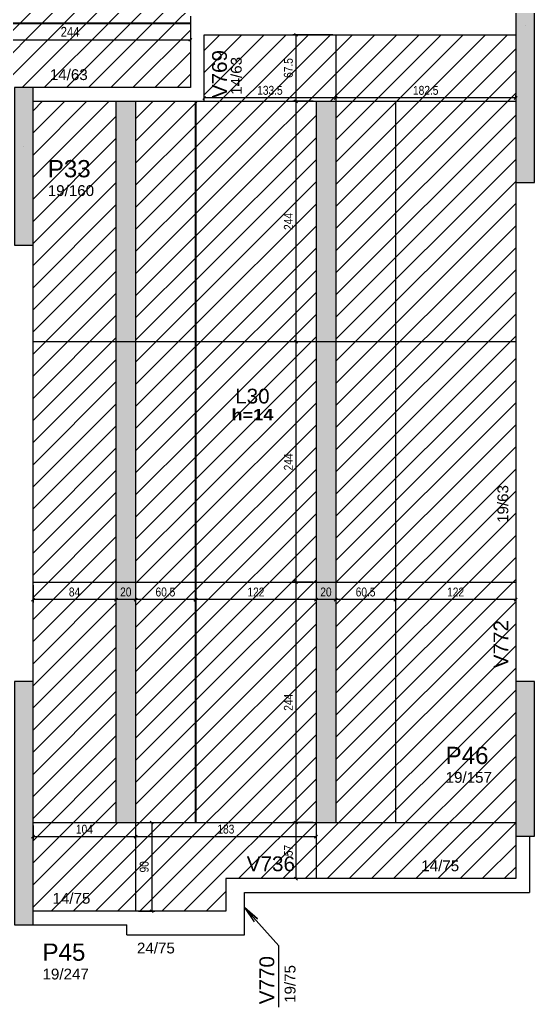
# Model space of a CAD drawing. Extents: x 4150 to 8661, y -614 to 3008.
# Drawn here: x 6221 to 6740, y 408 to 1410 of the extents above; entities that cross this region are included whole.
import ezdxf

# ---------------------------------------------------------------- set-up
doc = ezdxf.new("R2010")
doc.units = 0
doc.header["$PDMODE"] = 34
for name, color, linetype in [('COTA', 241, 'Continuous'), ('MTH-COTAS7', 31, 'Continuous'), ('MTH-DIM-PILAR', 3, 'Continuous'), ('MTH-DIM-VIGA', 3, 'Continuous'), ('MTH-FACE-VIGA', 7, 'Continuous'), ('MTH-PILAR-SEGUE', 5, 'Continuous'), ('MTH-SOMBRA25', 253, 'Continuous'), ('MTH-TIT1-PILAR', 5, 'Continuous'), ('MTH-TIT1-VIGA', 5, 'Continuous'), ('MTH-TXT-NEGRITO', 5, 'Continuous'), ('Painéis', 200, 'Continuous')]:
    doc.layers.add(name, color=color, linetype=linetype)
doc.layers.add('Hachura', color=251, linetype='Continuous', lineweight=9)
doc.styles.add('COTA TECNICA', font='techl___.ttf', dxfattribs={"height": 10})
doc.styles.add('COTA TECNICA-50', font='techl___.ttf', dxfattribs={"height": 9})
doc.styles.add('TQS_ARIAL', font='arial.ttf')
doc.styles.add('TQS_ARIAL_BLACK', font='ariblk.ttf')
doc.dimstyles.new('COTA PAINEL-50', dxfattribs={"dimtxt": 9, "dimasz": 3, "dimexe": 3, "dimexo": 3, "dimgap": 3, "dimtad": 1, "dimdec": 1, "dimzin": 12, "dimdsep": 46, "dimtxsty": 'COTA TECNICA-50', "dimblk1": 'OBLIQUE', "dimblk2": 'OBLIQUE', "dimsah": 1, "dimcen": 0.9, "dimclrd": 4, "dimclre": 4, "dimclrt": 240, "dimadec": 1, "dimazin": 3, "dimtfac": 1, "dimtdec": 1, "dimtmove": 0, "dimatfit": 3, "dimfxl": 1, "dimtolj": 1, "dimtzin": 12, "dimarcsym": 0})
doc.dimstyles.new('PAINEL', dxfattribs={"dimtxt": 10, "dimasz": 3, "dimexe": 3, "dimexo": 3, "dimgap": 3, "dimtad": 1, "dimdec": 1, "dimzin": 12, "dimdsep": 46, "dimtxsty": 'COTA TECNICA', "dimblk1": 'OBLIQUE', "dimblk2": 'OBLIQUE', "dimsah": 1, "dimcen": 0.9, "dimclrd": 4, "dimclre": 4, "dimclrt": 240, "dimadec": 1, "dimazin": 3, "dimtfac": 1, "dimtdec": 1, "dimtmove": 0, "dimatfit": 3, "dimfxl": 1, "dimtolj": 1, "dimtzin": 12, "dimarcsym": 0})

# ---------------------------------------------------------------- blocks, each defined once
blk = doc.blocks.new('_Oblique')
at = {"color": 0, "linetype": 'ByBlock', "lineweight": -2}
blk.add_line((-0.5, -0.5), (0.5, 0.5), dxfattribs=at)
blk = doc.blocks.new('*D1608')
at = {"layer": 'COTA', "color": 4, "lineweight": -2, "transparency": 16777216}
for p, q in [((6150.1, 1389.9), (6394.1, 1389.9)), ((6394.1, 1392), (6394.1, 1386.9))]:
    blk.add_line(p, q, dxfattribs=at)
at = {"layer": 'Defpoints', "color": 0, "transparency": 16777216}
for p in [(6394.1, 1395), (6150.1, 1389.9), (6394.1, 1389.9)]:
    blk.add_point(p, dxfattribs=at)
at = {"layer": 'COTA', "color": 4, "lineweight": -2, "transparency": 16777216, "xscale": 3, "yscale": 3, "zscale": 3, "rotation": 180}
blk.add_blockref('_Oblique', (6150.1, 1389.9), dxfattribs=at)
at = {"layer": 'COTA', "color": 4, "lineweight": -2, "transparency": 16777216, "xscale": 3, "yscale": 3, "zscale": 3}
blk.add_blockref('_Oblique', (6394.1, 1389.9), dxfattribs=at)
at = {"layer": 'COTA', "color": 240, "transparency": 16777216, "insert": (6272.1, 1398), "char_height": 10, "attachment_point": 5, "style": 'COTA TECNICA'}
blk.add_mtext('\\A1;244', dxfattribs=at)
blk = doc.blocks.new('*D1650')
at = {"layer": 'COTA', "color": 4, "lineweight": -2, "transparency": 16777216}
for p, q in [((6602.1, 836.5), (6602.1, 818.8)), ((6724.1, 836.5), (6724.1, 818.8)), ((6724.1, 821.8), (6602.1, 821.8))]:
    blk.add_line(p, q, dxfattribs=at)
at = {"layer": 'Defpoints', "color": 0, "transparency": 16777216}
for p in [(6602.1, 839.5), (6724.1, 839.5), (6602.1, 821.8)]:
    blk.add_point(p, dxfattribs=at)
at = {"layer": 'COTA', "color": 4, "lineweight": -2, "transparency": 16777216, "xscale": 3, "yscale": 3, "zscale": 3, "rotation": 180}
blk.add_blockref('_Oblique', (6602.1, 821.8), dxfattribs=at)
at = {"layer": 'COTA', "color": 4, "lineweight": -2, "transparency": 16777216, "xscale": 3, "yscale": 3, "zscale": 3}
blk.add_blockref('_Oblique', (6724.1, 821.8), dxfattribs=at)
at = {"layer": 'COTA', "color": 240, "transparency": 16777216, "insert": (6663.1, 829.4), "char_height": 9, "attachment_point": 5, "style": 'COTA TECNICA-50'}
blk.add_mtext('\\A1;122', dxfattribs=at)
blk = doc.blocks.new('*D1651')
at = {"layer": 'COTA', "color": 4, "lineweight": -2, "transparency": 16777216}
for p, q in [((6541.6, 836.5), (6541.6, 818.8)), ((6602.1, 836.5), (6602.1, 818.8)), ((6602.1, 821.8), (6541.6, 821.8))]:
    blk.add_line(p, q, dxfattribs=at)
at = {"layer": 'Defpoints', "color": 0, "transparency": 16777216}
for p in [(6541.6, 839.5), (6602.1, 839.5), (6541.6, 821.8)]:
    blk.add_point(p, dxfattribs=at)
at = {"layer": 'COTA', "color": 4, "lineweight": -2, "transparency": 16777216, "xscale": 3, "yscale": 3, "zscale": 3, "rotation": 180}
blk.add_blockref('_Oblique', (6541.6, 821.8), dxfattribs=at)
at = {"layer": 'COTA', "color": 4, "lineweight": -2, "transparency": 16777216, "xscale": 3, "yscale": 3, "zscale": 3}
blk.add_blockref('_Oblique', (6602.1, 821.8), dxfattribs=at)
at = {"layer": 'COTA', "color": 240, "transparency": 16777216, "insert": (6571.8, 829.4), "char_height": 9, "attachment_point": 5, "style": 'COTA TECNICA-50'}
blk.add_mtext('\\A1;60.5', dxfattribs=at)
blk = doc.blocks.new('*D1652')
at = {"layer": 'COTA', "color": 4, "lineweight": -2, "transparency": 16777216}
for p, q in [((6521.6, 836.5), (6521.6, 818.8)), ((6541.6, 836.5), (6541.6, 818.8)), ((6541.6, 821.8), (6521.6, 821.8))]:
    blk.add_line(p, q, dxfattribs=at)
at = {"layer": 'Defpoints', "color": 0, "transparency": 16777216}
for p in [(6521.6, 839.5), (6541.6, 839.5), (6521.6, 821.8)]:
    blk.add_point(p, dxfattribs=at)
at = {"layer": 'COTA', "color": 4, "lineweight": -2, "transparency": 16777216, "xscale": 3, "yscale": 3, "zscale": 3, "rotation": 180}
blk.add_blockref('_Oblique', (6521.6, 821.8), dxfattribs=at)
at = {"layer": 'COTA', "color": 4, "lineweight": -2, "transparency": 16777216, "xscale": 3, "yscale": 3, "zscale": 3}
blk.add_blockref('_Oblique', (6541.6, 821.8), dxfattribs=at)
at = {"layer": 'COTA', "color": 240, "transparency": 16777216, "insert": (6531.6, 829.4), "char_height": 9, "attachment_point": 5, "style": 'COTA TECNICA-50'}
blk.add_mtext('\\A1;20', dxfattribs=at)
blk = doc.blocks.new('*D1653')
at = {"layer": 'COTA', "color": 4, "lineweight": -2, "transparency": 16777216}
for p, q in [((6399.6, 836.5), (6399.6, 818.8)), ((6521.6, 836.5), (6521.6, 818.8)), ((6521.6, 821.8), (6399.6, 821.8))]:
    blk.add_line(p, q, dxfattribs=at)
at = {"layer": 'Defpoints', "color": 0, "transparency": 16777216}
for p in [(6399.6, 839.5), (6521.6, 839.5), (6399.6, 821.8)]:
    blk.add_point(p, dxfattribs=at)
at = {"layer": 'COTA', "color": 4, "lineweight": -2, "transparency": 16777216, "xscale": 3, "yscale": 3, "zscale": 3, "rotation": 180}
blk.add_blockref('_Oblique', (6399.6, 821.8), dxfattribs=at)
at = {"layer": 'COTA', "color": 4, "lineweight": -2, "transparency": 16777216, "xscale": 3, "yscale": 3, "zscale": 3}
blk.add_blockref('_Oblique', (6521.6, 821.8), dxfattribs=at)
at = {"layer": 'COTA', "color": 240, "transparency": 16777216, "insert": (6460.6, 829.4), "char_height": 9, "attachment_point": 5, "style": 'COTA TECNICA-50'}
blk.add_mtext('\\A1;122', dxfattribs=at)
blk = doc.blocks.new('*D1654')
at = {"layer": 'COTA', "color": 4, "lineweight": -2, "transparency": 16777216}
for p, q in [((6338.6, 836.5), (6338.6, 818.8)), ((6399.1, 836.5), (6399.1, 818.8)), ((6399.1, 821.8), (6338.6, 821.8))]:
    blk.add_line(p, q, dxfattribs=at)
at = {"layer": 'Defpoints', "color": 0, "transparency": 16777216}
for p in [(6338.6, 839.5), (6399.1, 839.5), (6338.6, 821.8)]:
    blk.add_point(p, dxfattribs=at)
at = {"layer": 'COTA', "color": 4, "lineweight": -2, "transparency": 16777216, "xscale": 3, "yscale": 3, "zscale": 3, "rotation": 180}
blk.add_blockref('_Oblique', (6338.6, 821.8), dxfattribs=at)
at = {"layer": 'COTA', "color": 4, "lineweight": -2, "transparency": 16777216, "xscale": 3, "yscale": 3, "zscale": 3}
blk.add_blockref('_Oblique', (6399.1, 821.8), dxfattribs=at)
at = {"layer": 'COTA', "color": 240, "transparency": 16777216, "insert": (6368.8, 829.4), "char_height": 9, "attachment_point": 5, "style": 'COTA TECNICA-50'}
blk.add_mtext('\\A1;60.5', dxfattribs=at)
blk = doc.blocks.new('*D1655')
at = {"layer": 'COTA', "color": 4, "lineweight": -2, "transparency": 16777216}
for p, q in [((6234.6, 836.5), (6234.6, 818.8)), ((6318.6, 836.5), (6318.6, 818.8)), ((6318.6, 821.8), (6234.6, 821.8))]:
    blk.add_line(p, q, dxfattribs=at)
at = {"layer": 'Defpoints', "color": 0, "transparency": 16777216}
for p in [(6234.6, 839.5), (6318.6, 839.5), (6234.6, 821.8)]:
    blk.add_point(p, dxfattribs=at)
at = {"layer": 'COTA', "color": 4, "lineweight": -2, "transparency": 16777216, "xscale": 3, "yscale": 3, "zscale": 3, "rotation": 180}
blk.add_blockref('_Oblique', (6234.6, 821.8), dxfattribs=at)
at = {"layer": 'COTA', "color": 4, "lineweight": -2, "transparency": 16777216, "xscale": 3, "yscale": 3, "zscale": 3}
blk.add_blockref('_Oblique', (6318.6, 821.8), dxfattribs=at)
at = {"layer": 'COTA', "color": 240, "transparency": 16777216, "insert": (6276.6, 829.4), "char_height": 9, "attachment_point": 5, "style": 'COTA TECNICA-50'}
blk.add_mtext('\\A1;84', dxfattribs=at)
blk = doc.blocks.new('*D1656')
at = {"layer": 'COTA', "color": 4, "lineweight": -2, "transparency": 16777216}
for p, q in [((6538.6, 1395), (6498.1, 1395)), ((6501.1, 1395), (6501.1, 1327.5)), ((6518.6, 1327.5), (6498.1, 1327.5))]:
    blk.add_line(p, q, dxfattribs=at)
at = {"layer": 'Defpoints', "color": 0, "transparency": 16777216}
for p in [(6541.6, 1395), (6501.1, 1327.5), (6521.6, 1327.5)]:
    blk.add_point(p, dxfattribs=at)
at = {"layer": 'COTA', "color": 4, "lineweight": -2, "transparency": 16777216, "xscale": 3, "yscale": 3, "zscale": 3}
for p, rotation in [((6501.1, 1395), 90), ((6501.1, 1327.5), 270)]:
    blk.add_blockref('_Oblique', p, dxfattribs=dict(at, rotation=rotation))
at = {"layer": 'COTA', "color": 240, "transparency": 16777216, "insert": (6493.5, 1361.3), "char_height": 9, "attachment_point": 5, "rotation": 90, "style": 'COTA TECNICA-50'}
blk.add_mtext('\\A1;67.5', dxfattribs=at)
blk = doc.blocks.new('*D1657')
at = {"layer": 'COTA', "color": 4, "lineweight": -2, "transparency": 16777216}
for p, q in [((6518.6, 1327.5), (6498.1, 1327.5)), ((6501.1, 1327.5), (6501.1, 1083.5)), ((6502, 1083.5), (6498.1, 1083.5))]:
    blk.add_line(p, q, dxfattribs=at)
at = {"layer": 'Defpoints', "color": 0, "transparency": 16777216}
for p in [(6521.6, 1327.5), (6501.1, 1083.5), (6505, 1083.5)]:
    blk.add_point(p, dxfattribs=at)
at = {"layer": 'COTA', "color": 4, "lineweight": -2, "transparency": 16777216, "xscale": 3, "yscale": 3, "zscale": 3}
for p, rotation in [((6501.1, 1327.5), 90), ((6501.1, 1083.5), 270)]:
    blk.add_blockref('_Oblique', p, dxfattribs=dict(at, rotation=rotation))
at = {"layer": 'COTA', "color": 240, "transparency": 16777216, "insert": (6493.5, 1205.5), "char_height": 9, "attachment_point": 5, "rotation": 90, "style": 'COTA TECNICA-50'}
blk.add_mtext('\\A1;244', dxfattribs=at)
blk = doc.blocks.new('*D1658')
at = {"layer": 'COTA', "color": 4, "lineweight": -2, "transparency": 16777216}
for p, q in [((6518.6, 839.5), (6498.1, 839.5)), ((6501.1, 839.5), (6501.1, 595.5)), ((6518.6, 595.5), (6498.1, 595.5))]:
    blk.add_line(p, q, dxfattribs=at)
at = {"layer": 'Defpoints', "color": 0, "transparency": 16777216}
for p in [(6521.6, 839.5), (6501.1, 595.5), (6521.6, 595.5)]:
    blk.add_point(p, dxfattribs=at)
at = {"layer": 'COTA', "color": 4, "lineweight": -2, "transparency": 16777216, "xscale": 3, "yscale": 3, "zscale": 3}
for p, rotation in [((6501.1, 839.5), 90), ((6501.1, 595.5), 270)]:
    blk.add_blockref('_Oblique', p, dxfattribs=dict(at, rotation=rotation))
at = {"layer": 'COTA', "color": 240, "transparency": 16777216, "insert": (6493.5, 717.5), "char_height": 9, "attachment_point": 5, "rotation": 90, "style": 'COTA TECNICA-50'}
blk.add_mtext('\\A1;244', dxfattribs=at)
blk = doc.blocks.new('*D1659')
at = {"layer": 'COTA', "color": 4, "lineweight": -2, "transparency": 16777216}
for p, q in [((6518.6, 595.5), (6498.1, 595.5)), ((6501.1, 595.5), (6501.1, 538.5)), ((6518.6, 538.5), (6498.1, 538.5))]:
    blk.add_line(p, q, dxfattribs=at)
at = {"layer": 'Defpoints', "color": 0, "transparency": 16777216}
for p in [(6521.6, 595.5), (6501.1, 538.5), (6521.6, 538.5)]:
    blk.add_point(p, dxfattribs=at)
at = {"layer": 'COTA', "color": 4, "lineweight": -2, "transparency": 16777216, "xscale": 3, "yscale": 3, "zscale": 3}
for p, rotation in [((6501.1, 595.5), 90), ((6501.1, 538.5), 270)]:
    blk.add_blockref('_Oblique', p, dxfattribs=dict(at, rotation=rotation))
at = {"layer": 'COTA', "color": 240, "transparency": 16777216, "insert": (6493.5, 567), "char_height": 9, "attachment_point": 5, "rotation": 90, "style": 'COTA TECNICA-50'}
blk.add_mtext('\\A1;57', dxfattribs=at)
blk = doc.blocks.new('*D1660')
at = {"layer": 'COTA', "color": 4, "lineweight": -2, "transparency": 16777216}
for p, q in [((6541.6, 1330.5), (6541.6, 1333.9)), ((6724.1, 1330.5), (6724.1, 1333.9)), ((6724.1, 1330.9), (6541.6, 1330.9))]:
    blk.add_line(p, q, dxfattribs=at)
at = {"layer": 'Defpoints', "color": 0, "transparency": 16777216}
for p in [(6541.6, 1330.9), (6541.6, 1327.5), (6724.1, 1327.5)]:
    blk.add_point(p, dxfattribs=at)
at = {"layer": 'COTA', "color": 4, "lineweight": -2, "transparency": 16777216, "xscale": 3, "yscale": 3, "zscale": 3, "rotation": 180}
blk.add_blockref('_Oblique', (6541.6, 1330.9), dxfattribs=at)
at = {"layer": 'COTA', "color": 4, "lineweight": -2, "transparency": 16777216, "xscale": 3, "yscale": 3, "zscale": 3}
blk.add_blockref('_Oblique', (6724.1, 1330.9), dxfattribs=at)
at = {"layer": 'COTA', "color": 240, "transparency": 16777216, "insert": (6632.8, 1338.6), "char_height": 9, "attachment_point": 5, "style": 'COTA TECNICA-50'}
blk.add_mtext('\\A1;182.5', dxfattribs=at)
blk = doc.blocks.new('*D1661')
at = {"layer": 'COTA', "color": 4, "lineweight": -2, "transparency": 16777216}
for p, q in [((6408.1, 1330.5), (6408.1, 1333.9)), ((6541.6, 1330.5), (6541.6, 1333.9)), ((6541.6, 1330.9), (6408.1, 1330.9))]:
    blk.add_line(p, q, dxfattribs=at)
at = {"layer": 'Defpoints', "color": 0, "transparency": 16777216}
for p in [(6408.1, 1330.9), (6408.1, 1327.5), (6541.6, 1327.5)]:
    blk.add_point(p, dxfattribs=at)
at = {"layer": 'COTA', "color": 4, "lineweight": -2, "transparency": 16777216, "xscale": 3, "yscale": 3, "zscale": 3, "rotation": 180}
blk.add_blockref('_Oblique', (6408.1, 1330.9), dxfattribs=at)
at = {"layer": 'COTA', "color": 4, "lineweight": -2, "transparency": 16777216, "xscale": 3, "yscale": 3, "zscale": 3}
blk.add_blockref('_Oblique', (6541.6, 1330.9), dxfattribs=at)
at = {"layer": 'COTA', "color": 240, "transparency": 16777216, "insert": (6474.8, 1338.6), "char_height": 9, "attachment_point": 5, "style": 'COTA TECNICA-50'}
blk.add_mtext('\\A1;133.5', dxfattribs=at)
blk = doc.blocks.new('*D1662')
at = {"layer": 'COTA', "color": 4, "lineweight": -2, "transparency": 16777216}
for p, q in [((6338.6, 592.5), (6338.6, 578)), ((6521.6, 592.5), (6521.6, 578)), ((6521.6, 581), (6338.6, 581))]:
    blk.add_line(p, q, dxfattribs=at)
at = {"layer": 'Defpoints', "color": 0, "transparency": 16777216}
for p in [(6338.6, 595.5), (6521.6, 595.5), (6338.6, 581)]:
    blk.add_point(p, dxfattribs=at)
at = {"layer": 'COTA', "color": 4, "lineweight": -2, "transparency": 16777216, "xscale": 3, "yscale": 3, "zscale": 3, "rotation": 180}
blk.add_blockref('_Oblique', (6338.6, 581), dxfattribs=at)
at = {"layer": 'COTA', "color": 4, "lineweight": -2, "transparency": 16777216, "xscale": 3, "yscale": 3, "zscale": 3}
blk.add_blockref('_Oblique', (6521.6, 581), dxfattribs=at)
at = {"layer": 'COTA', "color": 240, "transparency": 16777216, "insert": (6430.1, 588.7), "char_height": 9, "attachment_point": 5, "style": 'COTA TECNICA-50'}
blk.add_mtext('\\A1;183', dxfattribs=at)
blk = doc.blocks.new('*D1663')
at = {"layer": 'COTA', "color": 4, "lineweight": -2, "transparency": 16777216}
for p, q in [((6234.6, 592.5), (6234.6, 578)), ((6338.6, 592.5), (6338.6, 578)), ((6338.6, 581), (6234.6, 581))]:
    blk.add_line(p, q, dxfattribs=at)
at = {"layer": 'Defpoints', "color": 0, "transparency": 16777216}
for p in [(6234.6, 595.5), (6338.6, 595.5), (6234.6, 581)]:
    blk.add_point(p, dxfattribs=at)
at = {"layer": 'COTA', "color": 4, "lineweight": -2, "transparency": 16777216, "xscale": 3, "yscale": 3, "zscale": 3, "rotation": 180}
blk.add_blockref('_Oblique', (6234.6, 581), dxfattribs=at)
at = {"layer": 'COTA', "color": 4, "lineweight": -2, "transparency": 16777216, "xscale": 3, "yscale": 3, "zscale": 3}
blk.add_blockref('_Oblique', (6338.6, 581), dxfattribs=at)
at = {"layer": 'COTA', "color": 240, "transparency": 16777216, "insert": (6286.6, 588.6), "char_height": 9, "attachment_point": 5, "style": 'COTA TECNICA-50'}
blk.add_mtext('\\A1;104', dxfattribs=at)
blk = doc.blocks.new('*D1664')
at = {"layer": 'COTA', "color": 4, "lineweight": -2, "transparency": 16777216}
for p, q in [((6341.6, 595.5), (6357.9, 595.5)), ((6354.9, 595.5), (6354.9, 505.5)), ((6341.6, 505.5), (6357.9, 505.5))]:
    blk.add_line(p, q, dxfattribs=at)
at = {"layer": 'Defpoints', "color": 0, "transparency": 16777216}
for p in [(6338.6, 595.5), (6338.6, 505.5), (6354.9, 505.5)]:
    blk.add_point(p, dxfattribs=at)
at = {"layer": 'COTA', "color": 4, "lineweight": -2, "transparency": 16777216, "xscale": 3, "yscale": 3, "zscale": 3}
for p, rotation in [((6354.9, 595.5), 90), ((6354.9, 505.5), 270)]:
    blk.add_blockref('_Oblique', p, dxfattribs=dict(at, rotation=rotation))
at = {"layer": 'COTA', "color": 240, "transparency": 16777216, "insert": (6347.3, 550.5), "char_height": 9, "attachment_point": 5, "rotation": 90, "style": 'COTA TECNICA-50'}
blk.add_mtext('\\A1;90', dxfattribs=at)
blk = doc.blocks.new('*D1665')
at = {"layer": 'COTA', "color": 4, "lineweight": -2, "transparency": 16777216}
for p, q in [((6518.6, 1083.5), (6498.1, 1083.5)), ((6501.1, 1083.5), (6501.1, 839.5)), ((6518.6, 839.5), (6498.1, 839.5))]:
    blk.add_line(p, q, dxfattribs=at)
at = {"layer": 'Defpoints', "color": 0, "transparency": 16777216}
for p in [(6521.6, 1083.5), (6501.1, 839.5), (6521.6, 839.5)]:
    blk.add_point(p, dxfattribs=at)
at = {"layer": 'COTA', "color": 4, "lineweight": -2, "transparency": 16777216, "xscale": 3, "yscale": 3, "zscale": 3}
for p, rotation in [((6501.1, 1083.5), 90), ((6501.1, 839.5), 270)]:
    blk.add_blockref('_Oblique', p, dxfattribs=dict(at, rotation=rotation))
at = {"layer": 'COTA', "color": 240, "transparency": 16777216, "insert": (6493.5, 961.5), "char_height": 9, "attachment_point": 5, "rotation": 90, "style": 'COTA TECNICA-50'}
blk.add_mtext('\\A1;244', dxfattribs=at)
blk = doc.blocks.new('*D1666')
at = {"layer": 'COTA', "color": 4, "lineweight": -2, "transparency": 16777216}
for p, q in [((6318.6, 836.5), (6318.6, 818.8)), ((6338.6, 836.5), (6338.6, 818.8)), ((6338.6, 821.8), (6318.6, 821.8))]:
    blk.add_line(p, q, dxfattribs=at)
at = {"layer": 'Defpoints', "color": 0, "transparency": 16777216}
for p in [(6318.6, 839.5), (6338.6, 839.5), (6318.6, 821.8)]:
    blk.add_point(p, dxfattribs=at)
at = {"layer": 'COTA', "color": 4, "lineweight": -2, "transparency": 16777216, "xscale": 3, "yscale": 3, "zscale": 3, "rotation": 180}
blk.add_blockref('_Oblique', (6318.6, 821.8), dxfattribs=at)
at = {"layer": 'COTA', "color": 4, "lineweight": -2, "transparency": 16777216, "xscale": 3, "yscale": 3, "zscale": 3}
blk.add_blockref('_Oblique', (6338.6, 821.8), dxfattribs=at)
at = {"layer": 'COTA', "color": 240, "transparency": 16777216, "insert": (6328.6, 829.4), "char_height": 9, "attachment_point": 5, "style": 'COTA TECNICA-50'}
blk.add_mtext('\\A1;20', dxfattribs=at)

msp = doc.modelspace()

# ---------------------------------------------------------------- hatches: boundary and pattern name
at = {"layer": 'Hachura', "linetype": 'ByBlock'}
h = msp.add_hatch(dxfattribs=at)
h.set_pattern_fill('ANSI31', color=256, scale=5)
h.set_pattern_definition([(45, (14.677, 116.769), (-11.22532, 11.22532), [])])
h.paths.add_polyline_path([(5173.57, 1407.05), (5173.57, 1467.55), (5045.57, 1467.55), (5026.57, 1467.55), (5026.57, 1407.05)])
h.paths.add_polyline_path([(5417.57, 1407.05), (5417.57, 1467.55), (5173.57, 1467.55), (5173.57, 1407.05)])
h.paths.add_polyline_path([(5662.07, 1407.05), (5662.07, 1467.55), (5514.57, 1467.55), (5495.57, 1467.55), (5418.07, 1467.55), (5418.07, 1407.05)])
h.paths.add_polyline_path([(5418.07, 1406.55), (5418.07, 1341.55), (5495.57, 1341.55), (5514.57, 1341.55), (5662.07, 1341.55), (5662.07, 1406.55)])
h.paths.add_polyline_path([(5662.07, 1406.55), (5662.07, 1341.55), (5906.07, 1341.55), (5906.07, 1406.55)])
h.paths.add_polyline_path([(5906.07, 1407.05), (5906.07, 1467.55), (5662.07, 1467.55), (5662.07, 1407.05)])
h.paths.add_polyline_path([(5906.07, 1467.55), (5906.07, 1407.05), (6150.07, 1407.05), (6150.07, 1467.55)])
h.paths.add_polyline_path([(5906.07, 1406.55), (5906.07, 1341.55), (6150.07, 1341.55), (6150.07, 1406.55)])
h.paths.add_polyline_path([(6150.07, 1341.55), (6215.57, 1341.55), (6234.57, 1341.55), (6394.07, 1341.55), (6394.07, 1395.05), (6394.07, 1406.55), (6150.07, 1406.55)])
h.paths.add_polyline_path([(6394.07, 1407.05), (6394.07, 1414.05), (6394.07, 1467.55), (6234.57, 1467.55), (6215.57, 1467.55), (6150.07, 1467.55), (6150.07, 1407.05)])
h = msp.add_hatch(dxfattribs=at)
h.set_pattern_fill('ANSI31', color=256, scale=5)
h.paths.add_polyline_path([(6408.07, 1395.05), (6408.07, 1341.55), (6408.07, 1327.55), (6541.57, 1327.55), (6541.57, 1395.05)])
h.paths.add_polyline_path([(6541.57, 1395.05), (6541.57, 1327.55), (6724.07, 1327.55), (6724.07, 1395.05)])
h.paths.add_polyline_path([(6602.07, 1083.55), (6724.07, 1083.55), (6724.07, 1245.05), (6724.07, 1327.55), (6602.07, 1327.55)])
h.paths.add_polyline_path([(6602.07, 1327.55), (6541.57, 1327.55), (6541.57, 1083.55), (6602.07, 1083.55)])
h.paths.add_polyline_path([(6724.07, 1083.55), (6602.07, 1083.55), (6602.07, 839.55), (6724.07, 839.55)])
h.paths.add_polyline_path([(6602.07, 1083.55), (6541.57, 1083.55), (6541.57, 839.55), (6602.07, 839.55)])
h.paths.add_polyline_path([(6602.07, 595.55), (6724.07, 595.55), (6724.07, 738.55), (6724.07, 821.55), (6724.07, 839.55), (6602.07, 839.55)])
h.paths.add_polyline_path([(6602.07, 839.55), (6541.57, 839.55), (6541.57, 595.55), (6602.07, 595.55)])
h.paths.add_polyline_path([(6724.07, 538.55), (6724.07, 581.55), (6724.07, 595.55), (6521.57, 595.55), (6521.57, 538.55)])
h.paths.add_polyline_path([(6338.57, 595.55), (6338.57, 505.55), (6430.07, 505.55), (6430.07, 524.55), (6430.07, 538.55), (6449.07, 538.55), (6521.57, 538.55), (6521.57, 595.55)])
h.paths.add_polyline_path([(6338.57, 595.55), (6234.57, 595.55), (6234.57, 505.55), (6338.57, 505.55)])
h.paths.add_polyline_path([(6318.57, 839.55), (6234.57, 839.55), (6234.57, 738.55), (6234.57, 595.55), (6318.57, 595.55)])
h.paths.add_polyline_path([(6399.07, 839.55), (6338.57, 839.55), (6338.57, 595.55), (6399.07, 595.55)])
h.paths.add_polyline_path([(6399.57, 595.55), (6521.57, 595.55), (6521.57, 839.55), (6399.57, 839.55)])
h.paths.add_polyline_path([(6399.57, 839.55), (6521.57, 839.55), (6521.57, 1083.55), (6399.57, 1083.55)])
h.paths.add_polyline_path([(6399.07, 1083.55), (6338.57, 1083.55), (6338.57, 839.55), (6399.07, 839.55)])
h.paths.add_polyline_path([(6318.57, 1083.55), (6234.57, 1083.55), (6234.57, 839.55), (6318.57, 839.55)])
h.paths.add_polyline_path([(6234.57, 1083.55), (6318.57, 1083.55), (6318.57, 1327.55), (6234.57, 1327.55), (6234.57, 1181.55)])
h.paths.add_polyline_path([(6338.57, 1083.55), (6399.07, 1083.55), (6399.07, 1327.55), (6394.07, 1327.55), (6338.57, 1327.55)])
h.paths.add_polyline_path([(6399.57, 1083.55), (6521.57, 1083.55), (6521.57, 1327.55), (6408.07, 1327.55), (6399.57, 1327.55)])
at = {"layer": 'Hachura'}
h = msp.add_hatch(color=256, dxfattribs=at)
h.dxf.hatch_style = 1
h.paths.add_polyline_path([(6521.57, 1083.55), (6541.57, 1083.55), (6541.57, 1327.55), (6521.57, 1327.55)])
h.paths.add_polyline_path([(6521.57, 839.55), (6541.57, 839.55), (6541.57, 1083.55), (6521.57, 1083.55)])
h.paths.add_polyline_path([(6521.57, 595.55), (6541.57, 595.55), (6541.57, 839.55), (6521.57, 839.55)])
h.paths.add_polyline_path([(6318.57, 595.55), (6338.57, 595.55), (6338.57, 839.55), (6318.57, 839.55)])
h.paths.add_polyline_path([(6318.57, 839.55), (6338.57, 839.55), (6338.57, 1083.55), (6318.57, 1083.55)])
h.paths.add_polyline_path([(6318.57, 1083.55), (6338.57, 1083.55), (6338.57, 1327.55), (6318.57, 1327.55)])

# ---------------------------------------------------------------- linework, layer by layer
at = {"layer": 'MTH-COTAS7', "linetype": 'Continuous'}
msp.add_lwpolyline([(6483.66, 407.96), (6483.66, 470.26), (6449.07, 509.31), (6462.29, 497.83), (6449.07, 509.31), (6458.87, 494.8)], dxfattribs=at)
at = {"layer": 'MTH-FACE-VIGA', "linetype": 'Continuous'}
for p, q in [((6394.07, 1414.05), (6394.07, 1395.05)), ((6394.07, 1395.05), (6394.07, 1341.55)), ((6408.07, 1395.05), (6724.07, 1395.05)), ((6408.07, 1341.55), (6408.07, 1395.05)), ((6394.07, 1341.55), (6234.57, 1341.55)), ((6408.07, 1327.55), (6408.07, 1341.55)), ((6234.57, 1327.55), (6394.07, 1327.55)), ((6394.07, 1327.55), (6408.07, 1327.55)), ((6724.07, 1245.05), (6724.07, 821.55)), ((6234.57, 738.55), (6234.57, 1181.55)), ((6724.07, 821.55), (6724.07, 738.55)), ((6724.07, 581.55), (6724.07, 538.55)), ((6738.07, 581.55), (6738.07, 524.55)), ((6449.07, 538.55), (6430.07, 538.55)), ((6430.07, 538.55), (6430.07, 524.55)), ((6724.07, 538.55), (6449.07, 538.55)), ((6430.07, 524.55), (6430.07, 505.55)), ((6449.07, 524.55), (6738.07, 524.55)), ((6449.07, 505.55), (6449.07, 524.55)), ((6430.07, 505.55), (6234.57, 505.55)), ((6449.07, 481.55), (6449.07, 505.55)), ((6234.57, 491.55), (6329.57, 491.55)), ((6329.57, 481.55), (6329.57, 491.55)), ((6329.57, 481.55), (6449.07, 481.55))]:
    msp.add_line(p, q, dxfattribs=at)
at = {"layer": 'MTH-PILAR-SEGUE', "linetype": 'Continuous'}
for p, q in [((6733.57, 1404.55), (6733.57, 1404.55)), ((6225.07, 1281.55), (6225.07, 1281.55))]:
    msp.add_line(p, q, dxfattribs=at)
for points in [[(6724.07, 1245.05), (6743.07, 1245.05), (6743.07, 1564.05), (6724.07, 1564.05), (6724.07, 1245.05)], [(6215.57, 1181.55), (6234.57, 1181.55), (6234.57, 1341.55), (6215.57, 1341.55), (6215.57, 1181.55)], [(6215.57, 491.55), (6234.57, 491.55), (6234.57, 738.55), (6215.57, 738.55), (6215.57, 491.55)], [(6724.07, 581.55), (6743.07, 581.55), (6743.07, 738.55), (6724.07, 738.55), (6724.07, 581.55)]]:
    msp.add_lwpolyline(points, dxfattribs=at)
at = {"layer": 'MTH-SOMBRA25', "linetype": 'Continuous'}
for points in [[(6724.07, 1245.05), (6743.07, 1245.05), (6743.07, 1564.05)], [(6724.07, 1245.05), (6743.07, 1564.05), (6724.07, 1564.05)], [(6724.07, 1245.05), (6724.07, 1564.05), (6724.07, 1245.05)], [(6215.57, 1181.55), (6234.57, 1181.55), (6234.57, 1341.55)], [(6215.57, 1181.55), (6234.57, 1341.55), (6215.57, 1341.55)], [(6215.57, 491.55), (6234.57, 491.55), (6234.57, 738.55)], [(6215.57, 491.55), (6234.57, 738.55), (6215.57, 738.55)], [(6724.07, 581.55), (6743.07, 581.55), (6743.07, 738.55)], [(6724.07, 581.55), (6743.07, 738.55), (6724.07, 738.55)], [(6724.07, 581.55), (6724.07, 738.55), (6724.07, 581.55)]]:
    msp.add_solid(points, dxfattribs=at)
at = {"layer": 'Painéis'}
for p, q in [((5026.57, 1407.05), (6394.07, 1407.05)), ((5026.57, 1406.55), (6394.07, 1406.55)), ((6541.57, 1395.05), (6541.57, 595.55)), ((6318.57, 1327.55), (6318.57, 595.55)), ((6338.57, 1327.55), (6338.57, 505.55)), ((6399.07, 1327.55), (6399.07, 595.55)), ((6399.57, 1327.55), (6399.57, 595.55)), ((6408.07, 1327.55), (6724.07, 1327.55)), ((6521.57, 1327.55), (6521.57, 538.55)), ((6602.07, 1327.55), (6602.07, 595.55)), ((6234.57, 1083.55), (6724.07, 1083.55)), ((6234.57, 839.55), (6724.07, 839.55)), ((6234.57, 595.55), (6724.07, 595.55))]:
    msp.add_line(p, q, dxfattribs=at)

# ---------------------------------------------------------------- texts
at = {"layer": 'MTH-DIM-PILAR', "linetype": 'Continuous', "style": 'TQS_ARIAL'}
for s, p in [('19/160', (6249.47, 1231.38)), ('19/157', (6652.97, 635.81)), ('19/247', (6244.13, 436.16))]:
    msp.add_text(s, height=11, dxfattribs=at).set_placement(p)
at = {"layer": 'MTH-DIM-VIGA', "linetype": 'Continuous', "style": 'TQS_ARIAL'}
for s, p in [('14/63', (6446.15, 1334.09)), ('19/63', (6716.57, 899.55)), ('19/75', (6500.72, 412.36))]:
    msp.add_text(s, height=11, rotation=90, dxfattribs=at).set_placement(p)
for s, p in [('14/63', (6251.57, 1349.05)), ('14/75', (6628.29, 546.05)), ('14/75', (6254.27, 513.05)), ('24/75', (6339.92, 462.55))]:
    msp.add_text(s, height=11, dxfattribs=at).set_placement(p)
at = {"layer": 'MTH-TIT1-PILAR', "linetype": 'Continuous', "style": 'TQS_ARIAL'}
for s, p in [('P33', (6249.47, 1250.38)), ('P46', (6652.97, 654.81)), ('P45', (6244.13, 455.16))]:
    msp.add_text(s, height=17.5, dxfattribs=at).set_placement(p)
at = {"layer": 'MTH-TIT1-VIGA', "linetype": 'Continuous', "style": 'TQS_ARIAL'}
for s, p in [('V769', (6431.14, 1330.63)), ('V772', (6716.57, 752.04)), ('V770', (6479.17, 410.99))]:
    msp.add_text(s, height=15, rotation=90, dxfattribs=at).set_placement(p)
for s, p in [('L30', (6439.53, 1020.8)), ('V736', (6451.28, 546.05))]:
    msp.add_text(s, height=15, dxfattribs=at).set_placement(p)
at = {"layer": 'MTH-TXT-NEGRITO', "color": 3, "linetype": 'Continuous', "style": 'TQS_ARIAL_BLACK'}
msp.add_text('h=14', height=11.5, dxfattribs=at).set_placement((6435.82, 1003.62))

# ---------------------------------------------------------------- dimensions: what is measured, and where the dimension line sits
at = {"layer": 'COTA'}
dim = msp.add_linear_dim(base=(6394.07, 1389.93), p1=(6150.07, 1389.93), p2=(6394.07, 1395.05), dimstyle='PAINEL', override={"dimtmove": 1}, dxfattribs=at)
dim.commit()
dim.dimension.update_dxf_attribs({"geometry": '*D1608', "text_midpoint": (6272.07, 1398.01)})
for base, p1, p2, angle, picture, middle in [((6501.09, 1327.55), (6541.57, 1395.05), (6521.57, 1327.55), 270, '*D1656', (6493.49, 1361.3)), ((6541.57, 1330.94), (6724.07, 1327.55), (6541.57, 1327.55), 180, '*D1660', (6632.82, 1338.56)), ((6318.57, 821.8), (6338.57, 839.55), (6318.57, 839.55), 180, '*D1666', (6328.57, 829.4)), ((6338.57, 821.8), (6399.07, 839.55), (6338.57, 839.55), 180, '*D1654', (6368.82, 829.4)), ((6602.07, 821.8), (6724.07, 839.55), (6602.07, 839.55), 180, '*D1650', (6663.07, 829.36)), ((6338.57, 580.98), (6521.57, 595.55), (6338.57, 595.55), 180, '*D1662', (6430.07, 588.7)), ((6354.89, 505.55), (6338.57, 595.55), (6338.57, 505.55), 270, '*D1664', (6347.27, 550.55))]:
    dim = msp.add_linear_dim(base=base, p1=p1, p2=p2, angle=angle, dimstyle='COTA PAINEL-50', dxfattribs=at)
    dim.commit()
    dim.dimension.update_dxf_attribs({"geometry": picture, "text_midpoint": middle})
for base, p1, p2, angle, picture, middle in [((6408.07, 1330.94), (6541.57, 1327.55), (6408.07, 1327.55), 180, '*D1661', (6474.82, 1338.64)), ((6501.09, 1083.55), (6521.57, 1327.55), (6505.01, 1083.55), 270, '*D1657', (6493.52, 1205.55)), ((6501.09, 839.55), (6521.57, 1083.55), (6521.57, 839.55), 270, '*D1665', (6493.52, 961.55)), ((6234.57, 821.8), (6318.57, 839.55), (6234.57, 839.55), 180, '*D1655', (6276.57, 829.39)), ((6399.57, 821.8), (6521.57, 839.55), (6399.57, 839.55), 180, '*D1653', (6460.57, 829.36)), ((6501.09, 595.55), (6521.57, 839.55), (6521.57, 595.55), 270, '*D1658', (6493.52, 717.55)), ((6521.57, 821.8), (6541.57, 839.55), (6521.57, 839.55), 180, '*D1652', (6531.57, 829.4)), ((6541.57, 821.8), (6602.07, 839.55), (6541.57, 839.55), 180, '*D1651', (6571.82, 829.4)), ((6234.57, 580.98), (6338.57, 595.55), (6234.57, 595.55), 180, '*D1663', (6286.57, 588.57)), ((6501.09, 538.55), (6521.57, 595.55), (6521.57, 538.55), 270, '*D1659', (6493.49, 567.05))]:
    dim = msp.add_linear_dim(base=base, p1=p1, p2=p2, angle=angle, dimstyle='COTA PAINEL-50', override={"dimtmove": 1}, dxfattribs=at)
    dim.commit()
    dim.dimension.update_dxf_attribs({"geometry": picture, "text_midpoint": middle})

doc.saveas('drawing.dxf')
